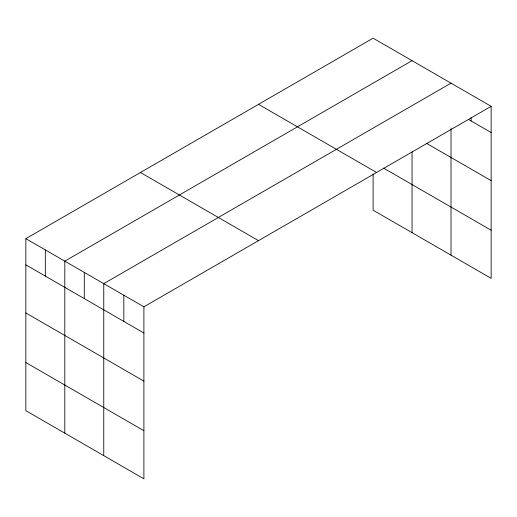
<?xml version="1.0" encoding="UTF-8"?>
<svg xmlns="http://www.w3.org/2000/svg" width="517" height="517" viewBox="0 0 517 517"><rect width="100%" height="100%" fill="white"/><g stroke="black" fill="none" stroke-linecap="round" stroke-linejoin="round"><path stroke-width="0.78" d="M25.85 238.66L143.9 306.814L143.9 478.82L25.85 410.666L25.85 238.66L373.1 38.18L491.15 106.334L491.15 278.34L373.1 210.186L373.1 174.1M412.055 60.67L64.806 261.15L64.806 433.156M451.011 83.159L103.762 283.639L103.762 455.651M143.9 306.814L491.15 106.334M468.312 119.349L491.15 132.533M426.661 143.422L491.15 180.653M383.53 168.09L491.15 230.227M258.506 104.337L376.557 172.491M140.443 172.497L258.494 240.657M25.85 264.859L143.9 333.013M25.85 312.972L143.9 381.132M25.85 362.546L143.9 430.706M471.084 117.773L471.084 120.946M451.011 128.604L451.011 255.165M412.055 151.778L412.055 232.676M123.834 295.226L123.834 321.425M84.284 272.394L84.284 298.593M45.328 249.905L45.328 276.104"/></g></svg>
